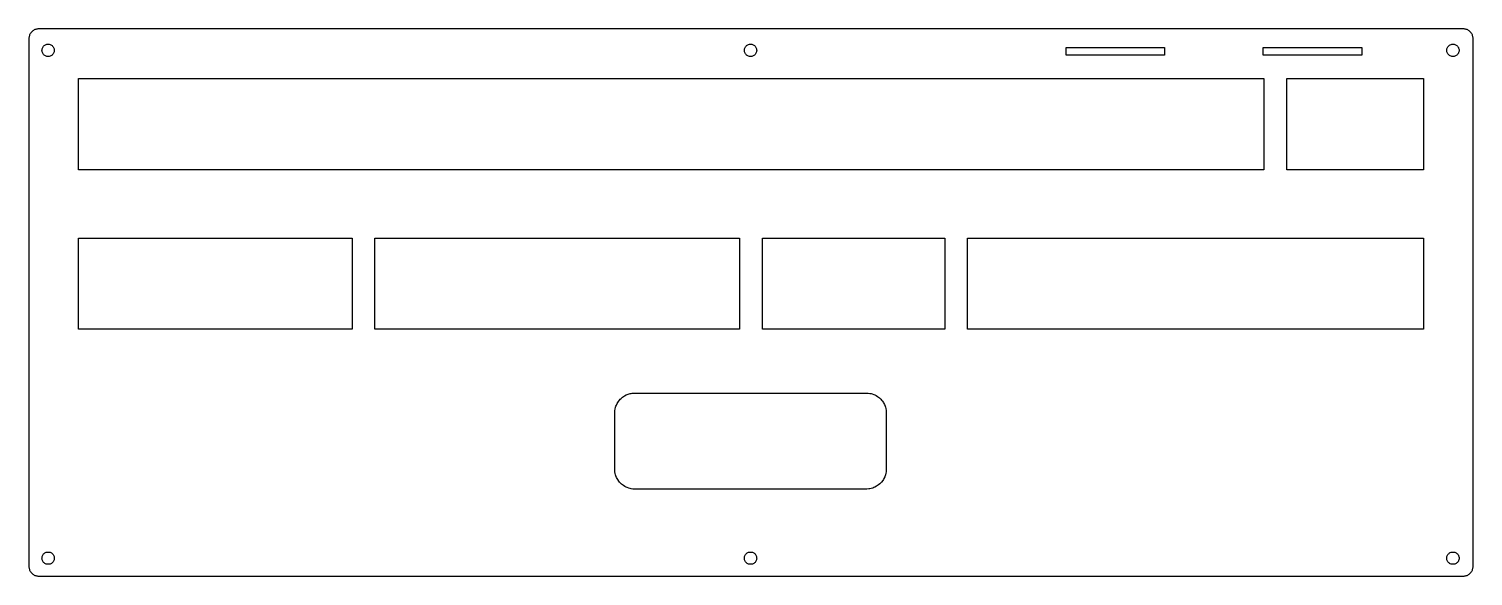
# Model space of a CAD drawing. Extents: x 0 to 293, y 0 to 111.
import ezdxf

# ---------------------------------------------------------------- set-up
doc = ezdxf.new("R2010")
doc.units = 0
doc.layers.get('0').update_dxf_attribs({"linetype": 'CONTINUOUS'})

msp = doc.modelspace()

# ---------------------------------------------------------------- linework, layer by layer
for points in [[(291.277, 0.364258), (291.433, 0.381836), (291.587, 0.412109), (291.739, 0.455078), (291.887, 0.509766), (292.028, 0.574219), (292.166, 0.651367), (292.297, 0.738281), (292.42, 0.836914), (292.535, 0.942383), (292.642, 1.05859), (292.74, 1.18066), (292.826, 1.31152), (292.903, 1.44922), (292.968, 1.5918), (293.023, 1.7373), (293.066, 1.89062), (293.096, 2.04395), (293.114, 2.20117), (293.121, 2.35645), (293.121, 109.382), (293.114, 109.539), (293.096, 109.696), (293.066, 109.849), (293.023, 110.002), (292.968, 110.148), (292.903, 110.29), (292.826, 110.428), (292.74, 110.559), (292.642, 110.681), (292.535, 110.797), (292.42, 110.903), (292.297, 111.001), (292.166, 111.088), (292.028, 111.165), (291.887, 111.23), (291.739, 111.285), (291.587, 111.327), (291.433, 111.358), (291.277, 111.376), (291.12, 111.383), (2.0957, 111.383), (1.93848, 111.376), (1.78223, 111.358), (1.62891, 111.327), (1.47559, 111.285), (1.33008, 111.23), (1.1875, 111.165), (1.0498, 111.088), (0.918945, 111.001), (0.796875, 110.903), (0.680664, 110.797), (0.574219, 110.681), (0.476562, 110.559), (0.389648, 110.428), (0.3125, 110.29), (0.248047, 110.148), (0.193359, 110.002), (0.150391, 109.849), (0.120117, 109.696), (0.101562, 109.539), (0.094727, 109.382), (0.094727, 2.35645), (0.101562, 2.20117), (0.120117, 2.04395), (0.150391, 1.89062), (0.193359, 1.7373), (0.248047, 1.5918), (0.3125, 1.44922), (0.389648, 1.31152), (0.476562, 1.18066), (0.574219, 1.05859), (0.680664, 0.942383), (0.796875, 0.836914), (0.918945, 0.738281), (1.0498, 0.651367), (1.1875, 0.574219), (1.33008, 0.509766), (1.47559, 0.455078), (1.62891, 0.412109), (1.78223, 0.381836), (1.93848, 0.364258), (2.0957, 0.356445), (291.12, 0.356445)], [(3.92151, 105.779), (3.76577, 105.799), (3.61373, 105.838), (3.46778, 105.896), (3.33022, 105.972), (3.20322, 106.064), (3.08879, 106.171), (2.98873, 106.292), (2.90462, 106.425), (2.83778, 106.567), (2.78927, 106.716), (2.75986, 106.87), (2.75, 107.027), (2.75986, 107.184), (2.78927, 107.338), (2.83778, 107.487), (2.90462, 107.629), (2.98873, 107.762), (3.08879, 107.883), (3.20322, 107.99), (3.33022, 108.082), (3.46778, 108.158), (3.61373, 108.216), (3.76577, 108.255), (3.92151, 108.275), (4.07849, 108.275), (4.23423, 108.255), (4.38627, 108.216), (4.53222, 108.158), (4.66978, 108.082), (4.79678, 107.99), (4.91121, 107.883), (5.01127, 107.762), (5.09538, 107.629), (5.16222, 107.487), (5.21073, 107.338), (5.24014, 107.184), (5.25, 107.027), (5.24014, 106.87), (5.21073, 106.716), (5.16222, 106.567), (5.09538, 106.425), (5.01127, 106.292), (4.91121, 106.171), (4.79678, 106.064), (4.66978, 105.972), (4.53222, 105.896), (4.38627, 105.838), (4.23423, 105.799), (4.07849, 105.779)], [(146.435, 105.779), (146.279, 105.799), (146.127, 105.838), (145.981, 105.896), (145.844, 105.972), (145.717, 106.064), (145.602, 106.171), (145.502, 106.292), (145.418, 106.425), (145.351, 106.567), (145.303, 106.716), (145.273, 106.87), (145.263, 107.027), (145.273, 107.184), (145.303, 107.338), (145.351, 107.487), (145.418, 107.629), (145.502, 107.762), (145.602, 107.883), (145.717, 107.99), (145.844, 108.082), (145.981, 108.158), (146.127, 108.216), (146.279, 108.255), (146.435, 108.275), (146.592, 108.275), (146.748, 108.255), (146.9, 108.216), (147.046, 108.158), (147.183, 108.082), (147.31, 107.99), (147.425, 107.883), (147.525, 107.762), (147.609, 107.629), (147.676, 107.487), (147.724, 107.338), (147.754, 107.184), (147.763, 107.027), (147.754, 106.87), (147.724, 106.716), (147.676, 106.567), (147.609, 106.425), (147.525, 106.292), (147.425, 106.171), (147.31, 106.064), (147.183, 105.972), (147.046, 105.896), (146.9, 105.838), (146.748, 105.799), (146.592, 105.779)], [(210.527, 106.027), (210.527, 107.627), (230.527, 107.627), (230.527, 106.027)], [(250.527, 106.027), (250.527, 107.627), (270.527, 107.627), (270.527, 106.027)], [(288.949, 105.779), (288.793, 105.799), (288.641, 105.838), (288.495, 105.896), (288.357, 105.972), (288.23, 106.064), (288.116, 106.171), (288.016, 106.292), (287.932, 106.425), (287.865, 106.567), (287.816, 106.716), (287.787, 106.87), (287.777, 107.027), (287.787, 107.184), (287.816, 107.338), (287.865, 107.487), (287.932, 107.629), (288.016, 107.762), (288.116, 107.883), (288.23, 107.99), (288.357, 108.082), (288.495, 108.158), (288.641, 108.216), (288.793, 108.255), (288.949, 108.275), (289.105, 108.275), (289.261, 108.255), (289.413, 108.216), (289.559, 108.158), (289.697, 108.082), (289.824, 107.99), (289.938, 107.883), (290.038, 107.762), (290.122, 107.629), (290.189, 107.487), (290.238, 107.338), (290.267, 107.184), (290.277, 107.027), (290.267, 106.87), (290.238, 106.716), (290.189, 106.567), (290.122, 106.425), (290.038, 106.292), (289.938, 106.171), (289.824, 106.064), (289.697, 105.972), (289.559, 105.896), (289.413, 105.838), (289.261, 105.799), (289.105, 105.779)], [(10.1699, 82.8066), (10.1699, 101.308), (250.672, 101.308), (250.672, 82.8066)], [(255.294, 82.8066), (255.294, 101.308), (283.045, 101.308), (283.045, 82.8066)], [(10.1699, 50.4307), (10.1699, 68.9336), (65.6719, 68.9336), (65.6719, 50.4307)], [(70.2949, 50.4307), (70.2949, 68.9336), (144.297, 68.9336), (144.297, 50.4307)], [(148.919, 50.4307), (148.919, 68.9336), (185.922, 68.9336), (185.922, 50.4307)], [(190.544, 50.4307), (190.544, 68.9336), (283.045, 68.9336), (283.045, 50.4307)], [(122.904, 18.0125), (122.653, 18.023), (122.28, 18.0781), (122.065, 18.1237), (121.822, 18.1862), (121.469, 18.3175), (121.268, 18.4068), (121.043, 18.5185), (120.725, 18.7204), (120.548, 18.8494), (120.351, 19.0055), (120.081, 19.2691), (119.935, 19.4322), (119.774, 19.6258), (119.566, 19.9396), (119.456, 20.1297), (119.34, 20.3523), (119.201, 20.7026), (119.133, 20.9114), (119.066, 21.1534), (119.003, 21.5249), (118.98, 21.7432), (118.964, 22.0568), (118.964, 33.4567), (118.98, 33.7703), (119.003, 33.9886), (119.04, 34.2372), (119.133, 34.6021), (119.201, 34.8109), (119.289, 35.0464), (119.456, 35.3838), (119.566, 35.5739), (119.701, 35.7861), (119.935, 36.0813), (120.081, 36.2444), (120.257, 36.424), (120.548, 36.6641), (120.725, 36.7931), (120.934, 36.9322), (121.268, 37.1067), (121.469, 37.196), (121.702, 37.2885), (122.065, 37.3898), (122.28, 37.4354), (122.528, 37.4773), (122.904, 37.501), (170.123, 37.501), (170.374, 37.4905), (170.747, 37.4354), (170.962, 37.3898), (171.205, 37.3273), (171.558, 37.196), (171.759, 37.1067), (171.984, 36.995), (172.302, 36.7931), (172.479, 36.6641), (172.676, 36.508), (172.946, 36.2444), (173.092, 36.0813), (173.253, 35.8877), (173.461, 35.5739), (173.571, 35.3838), (173.687, 35.1612), (173.826, 34.8109), (173.894, 34.6021), (173.961, 34.3601), (174.024, 33.9886), (174.047, 33.7703), (174.063, 33.4567), (174.063, 22.0568), (174.047, 21.7432), (174.024, 21.5249), (173.987, 21.2763), (173.894, 20.9114), (173.826, 20.7026), (173.738, 20.4671), (173.571, 20.1297), (173.461, 19.9396), (173.326, 19.7274), (173.092, 19.4322), (172.946, 19.2691), (172.77, 19.0895), (172.479, 18.8494), (172.302, 18.7204), (172.093, 18.5813), (171.759, 18.4068), (171.558, 18.3175), (171.325, 18.225), (170.962, 18.1237), (170.747, 18.0781), (170.499, 18.0362), (170.123, 18.0125)], [(3.92151, 2.75247), (3.76577, 2.77214), (3.61373, 2.81118), (3.46778, 2.86897), (3.33022, 2.94459), (3.20322, 3.03686), (3.08879, 3.14432), (2.98873, 3.26527), (2.90462, 3.39781), (2.83778, 3.53984), (2.78927, 3.68914), (2.75986, 3.84333), (2.75, 4), (2.75986, 4.15667), (2.78927, 4.31086), (2.83778, 4.46016), (2.90462, 4.60219), (2.98873, 4.73473), (3.08879, 4.85568), (3.20322, 4.96314), (3.33022, 5.05541), (3.46778, 5.13103), (3.61373, 5.18882), (3.76577, 5.22786), (3.92151, 5.24753), (4.07849, 5.24753), (4.23423, 5.22786), (4.38627, 5.18882), (4.53222, 5.13103), (4.66978, 5.05541), (4.79678, 4.96314), (4.91121, 4.85568), (5.01127, 4.73473), (5.09538, 4.60219), (5.16222, 4.46016), (5.21073, 4.31086), (5.24014, 4.15667), (5.25, 4), (5.24014, 3.84333), (5.21073, 3.68914), (5.16222, 3.53984), (5.09538, 3.39781), (5.01127, 3.26527), (4.91121, 3.14432), (4.79678, 3.03686), (4.66978, 2.94459), (4.53222, 2.86897), (4.38627, 2.81118), (4.23423, 2.77214), (4.07849, 2.75247)], [(146.435, 2.75247), (146.279, 2.77214), (146.127, 2.81118), (145.981, 2.86897), (145.844, 2.94459), (145.717, 3.03686), (145.602, 3.14432), (145.502, 3.26527), (145.418, 3.39781), (145.351, 3.53984), (145.303, 3.68914), (145.273, 3.84333), (145.263, 4), (145.273, 4.15667), (145.303, 4.31086), (145.351, 4.46016), (145.418, 4.60219), (145.502, 4.73473), (145.602, 4.85568), (145.717, 4.96314), (145.844, 5.05541), (145.981, 5.13103), (146.127, 5.18882), (146.279, 5.22786), (146.435, 5.24753), (146.592, 5.24753), (146.748, 5.22786), (146.9, 5.18882), (147.046, 5.13103), (147.183, 5.05541), (147.31, 4.96314), (147.425, 4.85568), (147.525, 4.73473), (147.609, 4.60219), (147.676, 4.46016), (147.724, 4.31086), (147.754, 4.15667), (147.763, 4), (147.754, 3.84333), (147.724, 3.68914), (147.676, 3.53984), (147.609, 3.39781), (147.525, 3.26527), (147.425, 3.14432), (147.31, 3.03686), (147.183, 2.94459), (147.046, 2.86897), (146.9, 2.81118), (146.748, 2.77214), (146.592, 2.75247)], [(288.949, 2.75247), (288.793, 2.77214), (288.641, 2.81118), (288.495, 2.86897), (288.357, 2.94459), (288.23, 3.03686), (288.116, 3.14432), (288.016, 3.26527), (287.932, 3.39781), (287.865, 3.53984), (287.816, 3.68914), (287.787, 3.84333), (287.777, 4), (287.787, 4.15667), (287.816, 4.31086), (287.865, 4.46016), (287.932, 4.60219), (288.016, 4.73473), (288.116, 4.85568), (288.23, 4.96314), (288.357, 5.05541), (288.495, 5.13103), (288.641, 5.18882), (288.793, 5.22786), (288.949, 5.24753), (289.105, 5.24753), (289.261, 5.22786), (289.413, 5.18882), (289.559, 5.13103), (289.697, 5.05541), (289.824, 4.96314), (289.938, 4.85568), (290.038, 4.73473), (290.122, 4.60219), (290.189, 4.46016), (290.238, 4.31086), (290.267, 4.15667), (290.277, 4), (290.267, 3.84333), (290.238, 3.68914), (290.189, 3.53984), (290.122, 3.39781), (290.038, 3.26527), (289.938, 3.14432), (289.824, 3.03686), (289.697, 2.94459), (289.559, 2.86897), (289.413, 2.81118), (289.261, 2.77214), (289.105, 2.75247)]]:
    msp.add_lwpolyline(points, close=True)

doc.saveas('drawing.dxf')
